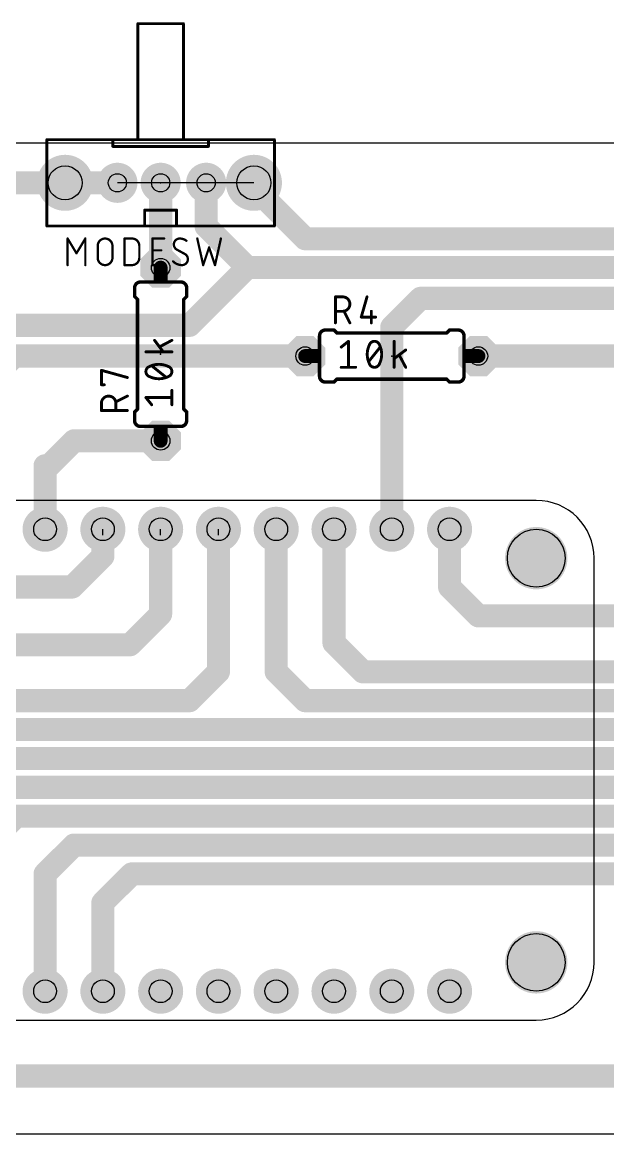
# Model space of a CAD drawing. Extents: x -78 to 183, y -66 to 113.
# Drawn here: x 25.67 to 51.4, y -1.27 to 47.62 of the extents above; entities that cross this region are included whole.
import ezdxf

# ---------------------------------------------------------------- set-up
doc = ezdxf.new("R2010")
doc.units = 0
doc.header["$MEASUREMENT"] = 0
doc.layers.get('0').update_dxf_attribs({"linetype": 'CONTINUOUS'})
for name, color, linetype in [('16', 175, 'CONTINUOUS'), ('17', 82, 'CONTINUOUS'), ('19', 53, 'CONTINUOUS'), ('20', 30, 'CONTINUOUS'), ('21', 253, 'CONTINUOUS'), ('23', 7, 'CONTINUOUS'), ('25', 253, 'CONTINUOUS'), ('27', 253, 'CONTINUOUS'), ('29', 253, 'CONTINUOUS'), ('30', 253, 'CONTINUOUS'), ('44', 253, 'CONTINUOUS'), ('51', 253, 'CONTINUOUS')]:
    doc.layers.add(name, color=color, linetype=linetype)

# ---------------------------------------------------------------- blocks, each defined once
blk = doc.blocks.new('ROUNDP')
at = {"const_width": 0.5}
blk.add_lwpolyline([(0, -0.25, 1), (0, 0.25, 1), (0, -0.25)], format="xyb", dxfattribs=at)
blk = doc.blocks.new('RECT')
blk.add_solid([(-0.5, -0.5), (0.5, -0.5), (-0.5, 0.5), (0.5, 0.5)])
blk = doc.blocks.new('OCTAGONP')
at = {"const_width": 0.5}
blk.add_lwpolyline([(-0.25, -0.1036), (-0.25, 0.1036), (-0.1036, 0.25), (0.1036, 0.25), (0.25, 0.1036), (0.25, -0.1036), (0.1036, -0.25), (-0.1036, -0.25), (-0.25, -0.1036), (-0.25, 0.1036)], dxfattribs=at)

msp = doc.modelspace()

# ---------------------------------------------------------------- linework, layer by layer
at = {"layer": '16', "const_width": 1.016}
for points in [[(23.15, 40.56), (27.55, 40.56)], [(29.85, 40.56), (27.55, 40.56)], [(31.75, 36.83), (31.75, 40.56)], [(33.75, 38.64), (33.75, 40.56)], [(35.85, 40.35), (35.85, 40.56)], [(38.1, 38.1), (35.85, 40.35)], [(35.56, 36.83), (33.75, 38.64)], [(71.12, 38.1), (38.1, 38.1)], [(35.56, 36.83), (33.02, 34.29)], [(69.85, 36.83), (35.56, 36.83)], [(43.18, 35.48), (41.91, 34.21)], [(60.96, 35.48), (43.18, 35.48)], [(30.47, 34.29), (21.59, 34.29)], [(30.48, 34.3), (30.47, 34.29)], [(30.48, 34.29), (30.48, 34.3)], [(33.02, 34.29), (30.48, 34.29)], [(41.91, 34.21), (41.91, 25.32)], [(25.32, 32.94), (24.13, 31.75)], [(38.1, 32.94), (25.32, 32.94)], [(45.72, 32.94), (58.42, 32.94)], [(27.94, 29.21), (26.844, 28.114)], [(31.75, 29.21), (27.94, 29.21)], [(26.844, 28.114), (26.67, 28.114)], [(26.67, 28.114), (26.67, 25.32)], [(29.21, 24.13), (29.21, 25.066)], [(31.75, 21.59), (31.75, 25.066)], [(34.29, 25.066), (34.29, 24.13)], [(36.83, 25.32), (36.83, 19.05)], [(39.37, 25.32), (39.37, 20.32)], [(44.45, 25.32), (44.45, 22.78)], [(27.86, 22.78), (29.21, 24.13)], [(34.29, 19.05), (34.29, 24.13)], [(15.24, 22.78), (27.86, 22.78)], [(45.72, 21.51), (44.45, 22.78)], [(30.4, 20.24), (31.75, 21.59)], [(63.5, 21.51), (45.72, 21.51)], [(15.24, 20.24), (30.4, 20.24)], [(39.37, 20.32), (40.64, 19.05)], [(33.02, 17.78), (34.29, 19.05)], [(36.83, 19.05), (38.1, 17.78)], [(40.64, 19.05), (82.55, 19.05)], [(15.32, 17.78), (33.02, 17.78)], [(38.1, 17.78), (83.82, 17.78)], [(17.78, 16.51), (86.36, 16.51)], [(20.32, 15.24), (83.82, 15.24)], [(22.86, 13.97), (82.55, 13.97)], [(24.13, 11.43), (25.4, 12.7)], [(25.4, 12.7), (81.28, 12.7)], [(26.67, 10.16), (27.94, 11.43)], [(27.94, 11.43), (80.01, 11.43)], [(26.67, 5), (26.67, 10.16)], [(29.21, 8.89), (30.48, 10.16)], [(30.48, 10.16), (78.74, 10.16)], [(29.21, 5), (29.21, 8.89)], [(15.24, 1.27), (87.63, 1.27)]]:
    msp.add_lwpolyline(points, dxfattribs=at)
at = {"layer": '16', "const_width": 0.508}
for points in [[(27.55, 40.814, 1), (27.55, 40.306)], [(27.55, 40.306, 1), (27.55, 40.814)], [(29.85, 40.306, 1), (29.85, 40.814)], [(32.004, 40.56, 1), (31.496, 40.56)], [(34.004, 40.56, 1), (33.496, 40.56)], [(36.104, 40.56, 1), (35.596, 40.56)], [(36.0296, 40.5296, 1), (35.6704, 40.1704)], [(35.596, 40.35, 1), (36.104, 40.35)], [(33.9296, 38.8196, 1), (33.5704, 38.4604)], [(33.496, 38.64, 1), (34.004, 38.64)], [(38.1, 38.354, 1), (38.1, 37.846)], [(37.9204, 37.9204, 1), (38.2796, 38.2796)], [(35.56, 37.084, 1), (35.56, 36.576)], [(35.7396, 36.6504, 1), (35.3804, 37.0096)], [(35.3804, 36.6504, 1), (35.7396, 37.0096)], [(31.496, 36.83, 1), (32.004, 36.83)], [(43.18, 35.734, 1), (43.18, 35.226)], [(43.3596, 35.3004, 1), (43.0004, 35.6596)], [(30.2904, 34.4696, 1), (30.6496, 34.1104)], [(30.734, 34.3, 1), (30.226, 34.3)], [(30.48, 34.544, 1), (30.48, 34.036)], [(30.6596, 34.1204, 1), (30.3004, 34.4796)], [(30.47, 34.036, 1), (30.47, 34.544)], [(32.8404, 34.4696, 1), (33.1996, 34.1104)], [(33.02, 34.036, 1), (33.02, 34.544)], [(42.164, 34.21, 1), (41.656, 34.21)], [(30.226, 34.29, 1), (30.734, 34.29)], [(41.7304, 34.3896, 1), (42.0896, 34.0304)], [(25.4996, 32.7604, 1), (25.1404, 33.1196)], [(38.1, 32.686, 1), (38.1, 33.194)], [(45.72, 33.194, 1), (45.72, 32.686)], [(27.94, 29.464, 1), (27.94, 28.956)], [(28.1196, 29.0304, 1), (27.7604, 29.3896)], [(31.75, 28.956, 1), (31.75, 29.464)], [(26.67, 28.368, 1), (26.67, 27.86)], [(26.924, 28.114, 1), (26.416, 28.114)], [(26.6644, 28.2936, 1), (27.0236, 27.9344)], [(26.844, 27.86, 1), (26.844, 28.368)], [(26.416, 25.32, 1), (26.924, 25.32)], [(29.464, 25.066, 1), (28.956, 25.066)], [(32.004, 25.066, 1), (31.496, 25.066)], [(34.544, 25.066, 1), (34.036, 25.066)], [(37.084, 25.32, 1), (36.576, 25.32)], [(39.624, 25.32, 1), (39.116, 25.32)], [(41.656, 25.32, 1), (42.164, 25.32)], [(44.704, 25.32, 1), (44.196, 25.32)], [(29.3896, 23.9504, 1), (29.0304, 24.3096)], [(34.544, 24.13, 1), (34.036, 24.13)], [(28.956, 24.13, 1), (29.464, 24.13)], [(34.036, 24.13, 1), (34.544, 24.13)], [(27.6804, 22.9596, 1), (28.0396, 22.6004)], [(27.86, 22.526, 1), (27.86, 23.034)], [(44.6296, 22.9596, 1), (44.2704, 22.6004)], [(44.196, 22.78, 1), (44.704, 22.78)], [(31.9296, 21.4104, 1), (31.5704, 21.7696)], [(45.72, 21.764, 1), (45.72, 21.256)], [(31.496, 21.59, 1), (32.004, 21.59)], [(45.5404, 21.3304, 1), (45.8996, 21.6896)], [(30.2204, 20.4196, 1), (30.5796, 20.0604)], [(30.4, 19.986, 1), (30.4, 20.494)], [(39.5496, 20.4996, 1), (39.1904, 20.1404)], [(39.116, 20.32, 1), (39.624, 20.32)], [(34.4696, 18.8704, 1), (34.1104, 19.2296)], [(37.0096, 19.2296, 1), (36.6504, 18.8704)], [(40.64, 19.304, 1), (40.64, 18.796)], [(34.036, 19.05, 1), (34.544, 19.05)], [(36.576, 19.05, 1), (37.084, 19.05)], [(40.4604, 18.8704, 1), (40.8196, 19.2296)], [(32.8404, 17.9596, 1), (33.1996, 17.6004)], [(33.02, 17.526, 1), (33.02, 18.034)], [(38.1, 18.034, 1), (38.1, 17.526)], [(37.9204, 17.6004, 1), (38.2796, 17.9596)], [(25.5796, 12.5204, 1), (25.2204, 12.8796)], [(27.94, 11.684, 1), (27.94, 11.176)], [(28.1196, 11.2504, 1), (27.7604, 11.6096)], [(26.924, 10.16, 1), (26.416, 10.16)], [(26.4904, 10.3396, 1), (26.8496, 9.9804)], [(30.48, 10.414, 1), (30.48, 9.906)], [(30.6596, 9.9804, 1), (30.3004, 10.3396)], [(29.464, 8.89, 1), (28.956, 8.89)], [(29.0304, 9.0696, 1), (29.3896, 8.7104)], [(26.416, 5, 1), (26.924, 5)], [(28.956, 5, 1), (29.464, 5)]]:
    msp.add_lwpolyline(points, format="xyb", dxfattribs=at)
at = {"layer": '19'}
for p, q in [((35.85, 40.56), (29.85, 40.56)), ((29.21, 25.066), (29.21, 25.32)), ((31.75, 25.066), (31.75, 25.32)), ((34.29, 25.066), (34.29, 25.32))]:
    msp.add_line(p, q, dxfattribs=at)
at = {"layer": '20'}
for p, q in [((91.43, 42.3), (0, 42.3)), ((48.26, 26.59), (2.54, 26.59)), ((50.8, 6.27), (50.8, 24.05)), ((2.54, 3.73), (48.26, 3.73)), ((0, -1.27), (91.43, -1.27))]:
    msp.add_line(p, q, dxfattribs=at)
for centre in [(48.26, 24.05), (48.26, 6.27)]:
    msp.add_circle(centre, 1.27, dxfattribs=at)
for centre, start, end in [((48.26, 24.05), 0, 90), ((48.26, 6.27), 270, 0)]:
    msp.add_arc(centre, 2.54, start, end, dxfattribs=at)
at = {"layer": '21'}
for points, const_width in [([(30.75, 47.5918, 1), (30.75, 47.5282)], 0.0635), ([(30.7817, 47.56, 1), (30.7183, 47.56)], 0.0635), ([(32.7818, 47.56, 1), (32.7182, 47.56)], 0.0635), ([(32.75, 47.5282, 1), (32.75, 47.5918)], 0.0635), ([(26.75, 42.4918, 1), (26.75, 42.4282)], 0.0635), ([(26.7817, 42.46, 1), (26.7183, 42.46)], 0.0635), ([(29.65, 42.4918, 1), (29.65, 42.4282)], 0.0635), ([(29.65, 42.1918, 1), (29.65, 42.1283)], 0.0635), ([(29.6818, 42.46, 1), (29.6183, 42.46)], 0.0635), ([(29.6183, 42.16, 1), (29.6818, 42.16)], 0.0635), ([(29.65, 42.4282, 1), (29.65, 42.4918)], 0.0635), ([(30.75, 42.4918, 1), (30.75, 42.4282)], 0.0635), ([(30.7183, 42.46, 1), (30.7817, 42.46)], 0.0635), ([(30.75, 42.4282, 1), (30.75, 42.4918)], 0.0635), ([(32.75, 42.4918, 1), (32.75, 42.4282)], 0.0635), ([(32.7182, 42.46, 1), (32.7818, 42.46)], 0.0635), ([(32.75, 42.4282, 1), (32.75, 42.4918)], 0.0635), ([(33.85, 42.4918, 1), (33.85, 42.4282)], 0.0635), ([(33.8818, 42.46, 1), (33.8182, 42.46)], 0.0635), ([(33.8182, 42.16, 1), (33.8818, 42.16)], 0.0635), ([(33.85, 42.4282, 1), (33.85, 42.4918)], 0.0635), ([(33.85, 42.1283, 1), (33.85, 42.1918)], 0.0635), ([(36.7818, 42.46, 1), (36.7182, 42.46)], 0.0635), ([(36.75, 42.4282, 1), (36.75, 42.4918)], 0.0635), ([(31.05, 39.3918, 1), (31.05, 39.3282)], 0.0635), ([(31.0817, 39.36, 1), (31.0183, 39.36)], 0.0635), ([(32.4818, 39.36, 1), (32.4183, 39.36)], 0.0635), ([(32.45, 39.3282, 1), (32.45, 39.3918)], 0.0635), ([(26.75, 38.6918, 1), (26.75, 38.6283)], 0.0635), ([(26.7183, 38.66, 1), (26.7817, 38.66)], 0.0635), ([(31.05, 38.6918, 1), (31.05, 38.6283)], 0.0635), ([(31.0183, 38.66, 1), (31.0817, 38.66)], 0.0635), ([(31.05, 38.6283, 1), (31.05, 38.6918)], 0.0635), ([(32.45, 38.6918, 1), (32.45, 38.6283)], 0.0635), ([(32.4183, 38.66, 1), (32.4818, 38.66)], 0.0635), ([(32.45, 38.6283, 1), (32.45, 38.6918)], 0.0635), ([(36.7182, 38.66, 1), (36.7818, 38.66)], 0.0635), ([(36.75, 38.6283, 1), (36.75, 38.6918)], 0.0635), ([(30.861, 36.195, 0.4142), (30.607, 35.941)], 0.1524), ([(30.861, 36.1569, 1), (30.861, 36.2331)], 0.0762), ([(32.893, 35.941, 0.4142), (32.639, 36.195)], 0.1524), ([(32.639, 36.2331, 1), (32.639, 36.1569)], 0.0762), ([(30.6451, 35.941, 1), (30.5689, 35.941)], 0.0762), ([(30.5689, 35.941, 1), (30.6451, 35.941)], 0.0762), ([(32.9311, 35.941, 1), (32.8549, 35.941)], 0.0762), ([(32.8549, 35.941, 1), (32.9311, 35.941)], 0.0762), ([(30.5689, 35.56, 1), (30.6451, 35.56)], 0.0762), ([(30.6339, 35.5869, 1), (30.5801, 35.5331)], 0.0762), ([(30.7721, 35.433, 1), (30.6959, 35.433)], 0.0762), ([(30.7071, 35.4061, 1), (30.7609, 35.4599)], 0.0762), ([(32.8041, 35.433, 1), (32.7279, 35.433)], 0.0762), ([(32.7391, 35.4599, 1), (32.7929, 35.4061)], 0.0762), ([(32.8549, 35.56, 1), (32.9311, 35.56)], 0.0762), ([(32.9199, 35.5331, 1), (32.8661, 35.5869)], 0.0762), ([(38.989, 34.083, 0.4142), (38.735, 33.829)], 0.1524), ([(38.6969, 33.829, 1), (38.7731, 33.829)], 0.0762), ([(38.989, 34.1211, 1), (38.989, 34.0449)], 0.0762), ([(38.989, 34.0449, 1), (38.989, 34.1211)], 0.0762), ([(39.3969, 34.1099, 1), (39.3431, 34.0561)], 0.0762), ([(39.37, 34.0449, 1), (39.37, 34.1211)], 0.0762), ([(39.497, 33.9941, 1), (39.497, 33.9179)], 0.0762), ([(39.4701, 33.9291, 1), (39.5239, 33.9829)], 0.0762), ([(44.2961, 33.9829, 1), (44.3499, 33.9291)], 0.0762), ([(44.323, 33.9179, 1), (44.323, 33.9941)], 0.0762), ([(44.45, 34.1211, 1), (44.45, 34.0449)], 0.0762), ([(44.4769, 34.0561, 1), (44.4231, 34.1099)], 0.0762), ([(45.085, 33.829, 0.4142), (44.831, 34.083)], 0.1524), ([(44.831, 34.1211, 1), (44.831, 34.0449)], 0.0762), ([(44.831, 34.0449, 1), (44.831, 34.1211)], 0.0762), ([(45.0469, 33.829, 1), (45.1231, 33.829)], 0.0762), ([(38.735, 32.051, 0.4142), (38.989, 31.797)], 0.1524), ([(38.7731, 32.051, 1), (38.6969, 32.051)], 0.0762), ([(38.989, 31.8351, 1), (38.989, 31.7589)], 0.0762), ([(38.989, 31.7589, 1), (38.989, 31.8351)], 0.0762), ([(39.3431, 31.8239, 1), (39.3969, 31.7701)], 0.0762), ([(39.37, 31.7589, 1), (39.37, 31.8351)], 0.0762), ([(39.497, 31.9621, 1), (39.497, 31.8859)], 0.0762), ([(39.5239, 31.8971, 1), (39.4701, 31.9509)], 0.0762), ([(44.3499, 31.9509, 1), (44.2961, 31.8971)], 0.0762), ([(44.323, 31.8859, 1), (44.323, 31.9621)], 0.0762), ([(44.45, 31.8351, 1), (44.45, 31.7589)], 0.0762), ([(44.4231, 31.7701, 1), (44.4769, 31.8239)], 0.0762), ([(44.831, 31.797, 0.4142), (45.085, 32.051)], 0.1524), ([(44.831, 31.8351, 1), (44.831, 31.7589)], 0.0762), ([(44.831, 31.7589, 1), (44.831, 31.8351)], 0.0762), ([(45.1231, 32.051, 1), (45.0469, 32.051)], 0.0762), ([(30.6451, 30.48, 1), (30.5689, 30.48)], 0.0762), ([(30.5801, 30.5069, 1), (30.6339, 30.4531)], 0.0762), ([(30.6959, 30.607, 1), (30.7721, 30.607)], 0.0762), ([(30.7609, 30.5801, 1), (30.7071, 30.6339)], 0.0762), ([(32.7279, 30.607, 1), (32.8041, 30.607)], 0.0762), ([(32.7929, 30.6339, 1), (32.7391, 30.5801)], 0.0762), ([(32.9311, 30.48, 1), (32.8549, 30.48)], 0.0762), ([(32.8661, 30.4531, 1), (32.9199, 30.5069)], 0.0762), ([(30.607, 30.099, 0.4142), (30.861, 29.845)], 0.1524), ([(30.6451, 30.099, 1), (30.5689, 30.099)], 0.0762), ([(30.5689, 30.099, 1), (30.6451, 30.099)], 0.0762), ([(30.861, 29.8069, 1), (30.861, 29.8831)], 0.0762), ([(32.639, 29.845, 0.4142), (32.893, 30.099)], 0.1524), ([(32.639, 29.8831, 1), (32.639, 29.8069)], 0.0762), ([(32.9311, 30.099, 1), (32.8549, 30.099)], 0.0762), ([(32.8549, 30.099, 1), (32.9311, 30.099)], 0.0762)]:
    msp.add_lwpolyline(points, format="xyb", dxfattribs=dict(at, const_width=const_width))
for points, const_width in [([(32.75, 47.56), (30.75, 47.56)], 0.127), ([(30.75, 47.56), (30.75, 42.46)], 0.127), ([(32.75, 42.46), (32.75, 47.56)], 0.127), ([(26.75, 38.66), (26.75, 42.46)], 0.127), ([(26.75, 42.46), (29.65, 42.46)], 0.127), ([(29.65, 42.46), (30.75, 42.46)], 0.127), ([(29.65, 42.16), (29.65, 42.46)], 0.127), ([(33.85, 42.16), (29.65, 42.16)], 0.127), ([(30.75, 42.46), (32.75, 42.46)], 0.127), ([(32.75, 42.46), (33.85, 42.46)], 0.127), ([(33.85, 42.46), (36.75, 42.46)], 0.127), ([(33.85, 42.46), (33.85, 42.16)], 0.127), ([(36.75, 42.46), (36.75, 38.66)], 0.127), ([(32.45, 39.36), (31.05, 39.36)], 0.127), ([(31.05, 39.36), (31.05, 38.66)], 0.127), ([(32.45, 38.66), (32.45, 39.36)], 0.127), ([(31.05, 38.66), (26.75, 38.66)], 0.127), ([(32.45, 38.66), (31.05, 38.66)], 0.127), ([(36.75, 38.66), (32.45, 38.66)], 0.127), ([(30.607, 35.941), (30.607, 35.56)], 0.1524), ([(32.893, 35.941), (32.893, 35.56)], 0.1524), ([(30.734, 35.433), (30.607, 35.56)], 0.1524), ([(30.734, 35.433), (30.734, 30.607)], 0.1524), ([(32.766, 35.433), (32.893, 35.56)], 0.1524), ([(32.766, 35.433), (32.766, 30.607)], 0.1524), ([(38.989, 34.083), (39.37, 34.083)], 0.1524), ([(39.497, 33.956), (39.37, 34.083)], 0.1524), ([(44.323, 33.956), (39.497, 33.956)], 0.1524), ([(44.323, 33.956), (44.45, 34.083)], 0.1524), ([(44.831, 34.083), (44.45, 34.083)], 0.1524), ([(38.989, 31.797), (39.37, 31.797)], 0.1524), ([(39.497, 31.924), (39.37, 31.797)], 0.1524), ([(44.323, 31.924), (39.497, 31.924)], 0.1524), ([(44.323, 31.924), (44.45, 31.797)], 0.1524), ([(44.831, 31.797), (44.45, 31.797)], 0.1524), ([(30.734, 30.607), (30.607, 30.48)], 0.1524), ([(30.607, 30.099), (30.607, 30.48)], 0.1524), ([(32.766, 30.607), (32.893, 30.48)], 0.1524), ([(32.893, 30.099), (32.893, 30.48)], 0.1524)]:
    msp.add_lwpolyline(points, dxfattribs=dict(at, const_width=const_width))
at = {"layer": '23'}
for p in [(31.75, 40.56), (31.75, 33.02), (41.91, 32.94)]:
    msp.add_point(p, dxfattribs=at)
at = {"layer": '25'}
for points, const_width in [([(27.6612, 36.9408), (27.6612, 38.1092)], 0.1016), ([(27.6612, 38.1092), (28.0506, 37.4601)], 0.1016), ([(28.0506, 37.4601), (28.4401, 38.1092)], 0.1016), ([(28.4401, 38.1092), (28.4401, 36.9408)], 0.1016), ([(30.1645, 36.9408), (30.1645, 38.1092)], 0.1016), ([(30.1645, 38.1092), (30.489, 38.1092)], 0.1016), ([(31.3859, 36.9408), (31.3859, 38.1092)], 0.1016), ([(31.3859, 38.1092), (31.9052, 38.1092)], 0.1016), ([(33.3606, 38.1092), (33.6203, 36.9408)], 0.1016), ([(34.1396, 36.9408), (34.3992, 38.1092)], 0.1016), ([(28.9834, 37.2654), (28.9834, 37.7846)], 0.1016), ([(29.6325, 37.7846), (29.6325, 37.2654)], 0.1016), ([(30.8136, 37.7846), (30.8136, 37.2654)], 0.1016), ([(32.8173, 37.4276), (32.4603, 37.6224)], 0.1016), ([(33.6203, 36.9408), (33.8799, 37.7197)], 0.1016), ([(33.8799, 37.7197), (34.1396, 36.9408)], 0.1016), ([(31.3859, 37.5899), (31.7754, 37.5899)], 0.1016), ([(30.489, 36.9408), (30.1645, 36.9408)], 0.1016), ([(31.9052, 36.9408), (31.3859, 36.9408)], 0.1016), ([(39.4335, 34.4005), (39.4335, 35.5435)], 0.127), ([(39.4335, 35.5435), (39.751, 35.5435)], 0.127), ([(40.8222, 35.5435), (40.5682, 34.6545)], 0.127), ([(39.751, 34.9085), (39.4335, 34.9085)], 0.127), ([(40.0685, 34.4005), (39.8145, 34.9085)], 0.127), ([(40.5682, 34.6545), (41.2032, 34.6545)], 0.127), ([(41.0127, 34.9085), (41.0127, 34.4005)], 0.127), ([(29.1465, 31.6782), (29.1465, 32.3132)], 0.127), ([(29.1465, 32.3132), (30.2895, 31.9957)], 0.127), ([(29.2735, 31.6782), (29.1465, 31.6782)], 0.127), ([(29.1465, 30.5435), (29.1465, 30.861)], 0.127), ([(30.2895, 31.1785), (29.7815, 30.9245)], 0.127), ([(29.7815, 30.861), (29.7815, 30.5435)], 0.127), ([(30.2895, 30.5435), (29.1465, 30.5435)], 0.127)]:
    msp.add_lwpolyline(points, dxfattribs=dict(at, const_width=const_width))
for points, const_width in [([(27.6866, 38.1092, 1), (27.6358, 38.1092)], 0.0508), ([(27.6829, 38.1223, 1), (27.6394, 38.0961)], 0.0508), ([(28.4655, 38.1092, 1), (28.4147, 38.1092)], 0.0508), ([(28.4619, 38.0961, 1), (28.4183, 38.1223)], 0.0508), ([(29.6325, 37.7846, 1), (28.9834, 37.7846)], 0.1016), ([(30.1899, 38.1092, 1), (30.1391, 38.1092)], 0.0508), ([(30.1645, 38.1346, 1), (30.1645, 38.0838)], 0.0508), ([(30.8136, 37.7846, 0.4142), (30.489, 38.1092)], 0.1016), ([(30.489, 38.1346, 1), (30.489, 38.0838)], 0.0508), ([(30.489, 38.0838, 1), (30.489, 38.1346)], 0.0508), ([(31.4113, 38.1092, 1), (31.3605, 38.1092)], 0.0508), ([(31.3859, 38.1346, 1), (31.3859, 38.0838)], 0.0508), ([(31.9052, 38.0838, 1), (31.9052, 38.1346)], 0.0508), ([(32.5902, 38.1092, 0.4142), (32.3305, 37.8496)], 0.1016), ([(32.8823, 38.0118, 0.1623), (32.5902, 38.1092)], 0.1016), ([(32.5902, 38.1346, 1), (32.5902, 38.0838)], 0.0508), ([(32.5902, 38.0838, 1), (32.5902, 38.1346)], 0.0508), ([(33.3854, 38.1147, 1), (33.3358, 38.1037)], 0.0508), ([(34.424, 38.1037, 1), (34.3744, 38.1147)], 0.0508), ([(29.0088, 37.7846, 1), (28.958, 37.7846)], 0.0508), ([(28.958, 37.7846, 1), (29.0088, 37.7846)], 0.0508), ([(29.6579, 37.7846, 1), (29.6071, 37.7846)], 0.0508), ([(29.6071, 37.7846, 1), (29.6579, 37.7846)], 0.0508), ([(30.839, 37.7846, 1), (30.7882, 37.7846)], 0.0508), ([(30.7882, 37.7846, 1), (30.839, 37.7846)], 0.0508), ([(32.3305, 37.8496, 0.2656), (32.4603, 37.6224)], 0.1016), ([(32.3559, 37.8496, 1), (32.3051, 37.8496)], 0.0508), ([(32.3051, 37.8496, 1), (32.3559, 37.8496)], 0.0508), ([(32.4725, 37.6447, 1), (32.4482, 37.6001)], 0.0508), ([(32.4474, 37.6005, 1), (32.4732, 37.6442)], 0.0508), ([(32.867, 37.9915, 1), (32.8975, 38.0322)], 0.0508), ([(33.904, 37.7278, 1), (33.8558, 37.7117)], 0.0508), ([(33.904, 37.7117, 1), (33.8558, 37.7278)], 0.0508), ([(28.0288, 37.4732, 1), (28.0724, 37.447)], 0.0508), ([(28.0288, 37.447, 1), (28.0724, 37.4732)], 0.0508), ([(28.9834, 37.2654, 1), (29.6325, 37.2654)], 0.1016), ([(29.0088, 37.2654, 1), (28.958, 37.2654)], 0.0508), ([(28.958, 37.2654, 1), (29.0088, 37.2654)], 0.0508), ([(29.6579, 37.2654, 1), (29.6071, 37.2654)], 0.0508), ([(29.6071, 37.2654, 1), (29.6579, 37.2654)], 0.0508), ([(30.489, 36.9408, 0.4142), (30.8136, 37.2654)], 0.1016), ([(30.839, 37.2654, 1), (30.7882, 37.2654)], 0.0508), ([(30.7882, 37.2654, 1), (30.839, 37.2654)], 0.0508), ([(31.3859, 37.6153, 1), (31.3859, 37.5645)], 0.0508), ([(31.7754, 37.5645, 1), (31.7754, 37.6153)], 0.0508), ([(32.6875, 36.9408, 0.4142), (32.9472, 37.2004)], 0.1016), ([(32.9472, 37.2004, 0.2656), (32.8173, 37.4276)], 0.1016), ([(32.8302, 37.4495, 1), (32.8045, 37.4057)], 0.0508), ([(32.8052, 37.4053, 1), (32.8295, 37.4499)], 0.0508), ([(32.9726, 37.2004, 1), (32.9218, 37.2004)], 0.0508), ([(32.9218, 37.2004, 1), (32.9726, 37.2004)], 0.0508), ([(27.6358, 36.9408, 1), (27.6866, 36.9408)], 0.0508), ([(28.4147, 36.9408, 1), (28.4655, 36.9408)], 0.0508), ([(30.1645, 36.9662, 1), (30.1645, 36.9154)], 0.0508), ([(30.1391, 36.9408, 1), (30.1899, 36.9408)], 0.0508), ([(30.489, 36.9662, 1), (30.489, 36.9154)], 0.0508), ([(30.489, 36.9154, 1), (30.489, 36.9662)], 0.0508), ([(31.3859, 36.9662, 1), (31.3859, 36.9154)], 0.0508), ([(31.3605, 36.9408, 1), (31.4113, 36.9408)], 0.0508), ([(31.9052, 36.9154, 1), (31.9052, 36.9662)], 0.0508), ([(32.3161, 37.121, 1), (32.28, 37.0852)], 0.0508), ([(32.2981, 37.1031, 0.2), (32.6875, 36.9408)], 0.1016), ([(32.6875, 36.9662, 1), (32.6875, 36.9154)], 0.0508), ([(32.6875, 36.9154, 1), (32.6875, 36.9662)], 0.0508), ([(33.5962, 36.9488, 1), (33.6444, 36.9328)], 0.0508), ([(33.5955, 36.9353, 1), (33.6451, 36.9463)], 0.0508), ([(34.1148, 36.9463, 1), (34.1644, 36.9353)], 0.0508), ([(34.1155, 36.9328, 1), (34.1637, 36.9488)], 0.0508), ([(39.4653, 35.5435, 1), (39.4017, 35.5435)], 0.0635), ([(39.4335, 35.5753, 1), (39.4335, 35.5117)], 0.0635), ([(39.751, 35.5753, 1), (39.751, 35.5117)], 0.0635), ([(39.751, 34.9085, 1), (39.751, 35.5435)], 0.127), ([(39.751, 35.5117, 1), (39.751, 35.5753)], 0.0635), ([(40.8527, 35.5348, 1), (40.7917, 35.5522)], 0.0635), ([(39.4335, 34.9403, 1), (39.4335, 34.8768)], 0.0635), ([(39.751, 34.9403, 1), (39.751, 34.8768)], 0.0635), ([(39.751, 34.8768, 1), (39.751, 34.9403)], 0.0635), ([(39.8429, 34.9227, 1), (39.7861, 34.8943)], 0.0635), ([(40.5682, 34.6863, 1), (40.5682, 34.6227)], 0.0635), ([(41.0445, 34.9085, 1), (40.981, 34.9085)], 0.0635), ([(41.2032, 34.6227, 1), (41.2032, 34.6863)], 0.0635), ([(39.4017, 34.4005, 1), (39.4653, 34.4005)], 0.0635), ([(40.0401, 34.3863, 1), (40.0969, 34.4147)], 0.0635), ([(40.5377, 34.6632, 1), (40.5987, 34.6458)], 0.0635), ([(40.981, 34.4005, 1), (41.0445, 34.4005)], 0.0635), ([(29.1782, 32.3132, 1), (29.1148, 32.3132)], 0.0635), ([(29.155, 32.3438, 1), (29.138, 32.2826)], 0.0635), ([(30.281, 31.9651, 1), (30.298, 32.0263)], 0.0635), ([(29.1465, 31.71, 1), (29.1465, 31.6465)], 0.0635), ([(29.1148, 31.6782, 1), (29.1782, 31.6782)], 0.0635), ([(29.2735, 31.6465, 1), (29.2735, 31.71)], 0.0635), ([(29.7815, 30.861, 1), (29.1465, 30.861)], 0.127), ([(29.1782, 30.861, 1), (29.1148, 30.861)], 0.0635), ([(29.1148, 30.861, 1), (29.1782, 30.861)], 0.0635), ([(29.7673, 30.9529, 1), (29.7957, 30.8961)], 0.0635), ([(29.8133, 30.861, 1), (29.7498, 30.861)], 0.0635), ([(29.7498, 30.861, 1), (29.8133, 30.861)], 0.0635), ([(30.3037, 31.1501, 1), (30.2753, 31.2069)], 0.0635), ([(29.1465, 30.5753, 1), (29.1465, 30.5118)], 0.0635), ([(29.1148, 30.5435, 1), (29.1782, 30.5435)], 0.0635), ([(29.7498, 30.5435, 1), (29.8133, 30.5435)], 0.0635), ([(30.2895, 30.5118, 1), (30.2895, 30.5753)], 0.0635)]:
    msp.add_lwpolyline(points, format="xyb", dxfattribs=dict(at, const_width=const_width))
at = {"layer": '27'}
for points, const_width in [([(31.5087, 33.6512, 1), (31.4579, 33.6131)], 0.0635), ([(31.6907, 33.3744, 1), (31.7204, 33.3183)], 0.0635), ([(32.2602, 33.6041, 1), (32.2304, 33.6602)], 0.0635), ([(39.6677, 33.3585, 1), (39.7073, 33.3089)], 0.0635), ([(40.0368, 33.5877, 1), (39.9733, 33.5877)], 0.0635), ([(40.0248, 33.5629, 1), (39.9852, 33.6125)], 0.0635), ([(40.9258, 33.429, 0.1139), (40.8305, 33.0162)], 0.127), ([(40.8957, 33.4392, 1), (40.9558, 33.4187)], 0.0635), ([(41.148, 33.5877, 0.3205), (40.9258, 33.429)], 0.127), ([(40.9543, 33.415, 1), (40.8972, 33.4429)], 0.0635), ([(41.148, 33.6195, 1), (41.148, 33.5559)], 0.0635), ([(41.3702, 33.429, 0.3205), (41.148, 33.5877)], 0.127), ([(41.148, 33.5559, 1), (41.148, 33.6195)], 0.0635), ([(41.4655, 33.0162, 0.1139), (41.3702, 33.429)], 0.127), ([(41.3988, 33.4429, 1), (41.3417, 33.415)], 0.0635), ([(41.3402, 33.4187, 1), (41.4003, 33.4392)], 0.0635), ([(41.4268, 33.3139, 1), (41.3772, 33.3535)], 0.0635), ([(42.0459, 33.5877, 1), (41.9824, 33.5877)], 0.0635), ([(42.5412, 33.1813, 1), (42.5031, 33.2321)], 0.0635), ([(31.1023, 33.1559, 1), (31.1023, 33.0924)], 0.0635), ([(31.8389, 33.1051, 1), (31.8897, 33.1432)], 0.0635), ([(32.2453, 33.0924, 1), (32.2453, 33.1559)], 0.0635), ([(40.8623, 33.0162, 1), (40.7987, 33.0162)], 0.0635), ([(40.7987, 33.0162, 1), (40.8623, 33.0162)], 0.0635), ([(40.8305, 33.0162, 0.1139), (40.9258, 32.6035)], 0.127), ([(41.3702, 32.6035, 0.1139), (41.4655, 33.0162)], 0.127), ([(41.4973, 33.0162, 1), (41.4337, 33.0162)], 0.0635), ([(41.4337, 33.0162, 1), (41.4973, 33.0162)], 0.0635), ([(41.9951, 32.8511, 1), (42.0332, 32.8003)], 0.0635), ([(42.2644, 32.9993, 1), (42.2083, 32.9696)], 0.0635), ([(31.2611, 32.4802, 0.3205), (31.1023, 32.258)], 0.127), ([(31.1023, 32.258, 0.3205), (31.2611, 32.0358)], 0.127), ([(31.1341, 32.258, 1), (31.0706, 32.258)], 0.0635), ([(31.0706, 32.258, 1), (31.1341, 32.258)], 0.0635), ([(31.2471, 32.5088, 1), (31.275, 32.4517)], 0.0635), ([(31.6738, 32.5755, 0.1139), (31.2611, 32.4802)], 0.127), ([(31.2713, 32.4502, 1), (31.2508, 32.5103)], 0.0635), ([(31.3761, 32.5368, 1), (31.3365, 32.4872)], 0.0635), ([(31.6738, 32.6073, 1), (31.6738, 32.5437)], 0.0635), ([(32.0866, 32.4802, 0.1139), (31.6738, 32.5755)], 0.127), ([(31.6738, 32.5437, 1), (31.6738, 32.6073)], 0.0635), ([(32.0968, 32.5103, 1), (32.0763, 32.4502)], 0.0635), ([(32.2453, 32.258, 0.3205), (32.0866, 32.4802)], 0.127), ([(32.0866, 32.0358, 0.3205), (32.2453, 32.258)], 0.127), ([(32.0726, 32.4517, 1), (32.1005, 32.5088)], 0.0635), ([(32.2771, 32.258, 1), (32.2135, 32.258)], 0.0635), ([(32.2135, 32.258, 1), (32.2771, 32.258)], 0.0635), ([(39.6875, 32.4765, 1), (39.6875, 32.413)], 0.0635), ([(39.9733, 32.4447, 1), (40.0368, 32.4447)], 0.0635), ([(40.3225, 32.413, 1), (40.3225, 32.4765)], 0.0635), ([(40.8692, 32.7185, 1), (40.9188, 32.6789)], 0.0635), ([(40.9558, 32.6137, 1), (40.8957, 32.5932)], 0.0635), ([(40.9258, 32.6035, 0.3205), (41.148, 32.4447)], 0.127), ([(40.8972, 32.5895, 1), (40.9543, 32.6174)], 0.0635), ([(41.148, 32.4447, 0.3205), (41.3702, 32.6035)], 0.127), ([(41.148, 32.4765, 1), (41.148, 32.413)], 0.0635), ([(41.148, 32.413, 1), (41.148, 32.4765)], 0.0635), ([(41.3417, 32.6174, 1), (41.3988, 32.5895)], 0.0635), ([(41.4003, 32.5932, 1), (41.3402, 32.6137)], 0.0635), ([(41.9824, 32.4447, 1), (42.0459, 32.4447)], 0.0635), ([(42.4941, 32.4298, 1), (42.5502, 32.4596)], 0.0635), ([(31.275, 32.0643, 1), (31.2471, 32.0072)], 0.0635), ([(31.2611, 32.0358, 0.1139), (31.6738, 31.9405)], 0.127), ([(31.2508, 32.0057, 1), (31.2713, 32.0658)], 0.0635), ([(31.6738, 31.9405, 0.1139), (32.0866, 32.0358)], 0.127), ([(31.6738, 31.9722, 1), (31.6738, 31.9088)], 0.0635), ([(31.6738, 31.9088, 1), (31.6738, 31.9722)], 0.0635), ([(31.9715, 31.9792, 1), (32.0111, 32.0288)], 0.0635), ([(32.0763, 32.0658, 1), (32.0968, 32.0057)], 0.0635), ([(32.1005, 32.0072, 1), (32.0726, 32.0643)], 0.0635), ([(32.2771, 31.4325, 1), (32.2135, 31.4325)], 0.0635), ([(31.1023, 31.1468, 1), (31.1023, 31.0833)], 0.0635), ([(31.1271, 31.1348, 1), (31.0775, 31.0952)], 0.0635), ([(31.3315, 30.7777, 1), (31.3811, 30.8173)], 0.0635), ([(32.2135, 30.7975, 1), (32.2771, 30.7975)], 0.0635), ([(32.2453, 31.0833, 1), (32.2453, 31.1468)], 0.0635)]:
    msp.add_lwpolyline(points, format="xyb", dxfattribs=dict(at, const_width=const_width))
at = {"layer": '27', "const_width": 0.127}
for points in [[(31.4833, 33.6321), (31.8643, 33.1241)], [(32.2453, 33.6321), (31.7056, 33.3464)], [(39.6875, 33.3337), (40.005, 33.5877)], [(40.005, 33.5877), (40.005, 32.4447)], [(40.894, 32.6987), (41.402, 33.3337)], [(42.0141, 32.4447), (42.0141, 33.5877)], [(42.5221, 33.2067), (42.0141, 32.8257)], [(32.2453, 33.1241), (31.1023, 33.1241)], [(42.5221, 32.4447), (42.2364, 32.9845)], [(31.9913, 32.004), (31.3563, 32.512)], [(39.6875, 32.4447), (40.3225, 32.4447)], [(32.2453, 30.7975), (32.2453, 31.4325)], [(31.3563, 30.7975), (31.1023, 31.115)], [(31.1023, 31.115), (32.2453, 31.115)]]:
    msp.add_lwpolyline(points, dxfattribs=at)
at = {"layer": '29', "const_width": 1.3716}
for points in [[(48.26, 23.3642, 1), (48.26, 24.7358, 1), (48.26, 23.3642)], [(48.26, 5.5842, 1), (48.26, 6.9558, 1), (48.26, 5.5842)]]:
    msp.add_lwpolyline(points, format="xyb", dxfattribs=at)
at = {"layer": '30', "const_width": 1.3716}
for points in [[(48.26, 23.3642, 1), (48.26, 24.7358, 1), (48.26, 23.3642)], [(48.26, 5.5842, 1), (48.26, 6.9558, 1), (48.26, 5.5842)]]:
    msp.add_lwpolyline(points, format="xyb", dxfattribs=at)
at = {"layer": '44'}
for centre, radius in [((27.55, 40.56), 0.75), ((35.85, 40.56), 0.75), ((29.85, 40.56), 0.4), ((31.75, 40.56), 0.4), ((33.75, 40.56), 0.4), ((31.75, 36.83), 0.4064), ((38.1, 32.94), 0.4064), ((45.72, 32.94), 0.4064), ((31.75, 29.21), 0.4064), ((26.67, 25.32), 0.5), ((29.21, 25.32), 0.5), ((31.75, 25.32), 0.5), ((34.29, 25.32), 0.5), ((36.83, 25.32), 0.5), ((39.37, 25.32), 0.5), ((41.91, 25.32), 0.5), ((44.45, 25.32), 0.5), ((26.67, 5), 0.5), ((29.21, 5), 0.5), ((31.75, 5), 0.5), ((34.29, 5), 0.5), ((36.83, 5), 0.5), ((39.37, 5), 0.5), ((41.91, 5), 0.5), ((44.45, 5), 0.5)]:
    msp.add_circle(centre, radius, dxfattribs=at)
at = {"layer": '51'}
for points, const_width in [([(31.75, 36.449), (31.75, 36.83)], 0.6096), ([(32.639, 36.195), (30.861, 36.195)], 0.1524), ([(38.735, 32.051), (38.735, 33.829)], 0.1524), ([(45.085, 32.051), (45.085, 33.829)], 0.1524), ([(38.1, 32.94), (38.481, 32.94)], 0.6096), ([(45.339, 32.94), (45.72, 32.94)], 0.6096), ([(32.639, 29.845), (30.861, 29.845)], 0.1524), ([(31.75, 29.21), (31.75, 29.591)], 0.6096)]:
    msp.add_lwpolyline(points, dxfattribs=dict(at, const_width=const_width))
for points, const_width in [([(31.9024, 36.83, 1), (31.5976, 36.83)], 0.3048), ([(30.861, 36.2331, 1), (30.861, 36.1569)], 0.0762), ([(31.5976, 36.449, 1), (31.9024, 36.449)], 0.3048), ([(32.639, 36.1569, 1), (32.639, 36.2331)], 0.0762), ([(38.7731, 33.829, 1), (38.6969, 33.829)], 0.0762), ([(45.1231, 33.829, 1), (45.0469, 33.829)], 0.0762), ([(38.1, 33.0924, 1), (38.1, 32.7876)], 0.3048), ([(38.481, 32.7876, 1), (38.481, 33.0924)], 0.3048), ([(45.339, 33.0924, 1), (45.339, 32.7876)], 0.3048), ([(45.72, 32.7876, 1), (45.72, 33.0924)], 0.3048), ([(38.6969, 32.051, 1), (38.7731, 32.051)], 0.0762), ([(45.0469, 32.051, 1), (45.1231, 32.051)], 0.0762), ([(30.861, 29.8831, 1), (30.861, 29.8069)], 0.0762), ([(31.9024, 29.591, 1), (31.5976, 29.591)], 0.3048), ([(32.639, 29.8069, 1), (32.639, 29.8831)], 0.0762), ([(31.5976, 29.21, 1), (31.9024, 29.21)], 0.3048)]:
    msp.add_lwpolyline(points, format="xyb", dxfattribs=dict(at, const_width=const_width))

# ---------------------------------------------------------------- block references
at = {"layer": '17'}
for name, p, xscale, yscale, rotation in [('ROUNDP', (27.55, 40.56), 2.262, 2.262, 180), ('ROUNDP', (27.55, 40.56), 2.262, 2.262, 180), ('ROUNDP', (35.85, 40.56), 2.262, 2.262, 180), ('ROUNDP', (35.85, 40.56), 2.262, 2.262, 180), ('ROUNDP', (29.85, 40.56), 1.562, 1.562, 180), ('ROUNDP', (29.85, 40.56), 1.562, 1.562, 180), ('ROUNDP', (31.75, 40.56), 1.562, 1.562, 180), ('ROUNDP', (31.75, 40.56), 1.562, 1.562, 180), ('ROUNDP', (33.75, 40.56), 1.562, 1.562, 180), ('ROUNDP', (33.75, 40.56), 1.562, 1.562, 180), ('OCTAGONP', (31.75, 36.83), 1.5748, 1.5748, 90), ('OCTAGONP', (31.75, 36.83), 1.5748, 1.5748, 90), ('OCTAGONP', (31.75, 29.21), 1.5748, 1.5748, 90), ('OCTAGONP', (31.75, 29.21), 1.5748, 1.5748, 90)]:
    msp.add_blockref(name, p, dxfattribs=dict(at, xscale=xscale, yscale=yscale, rotation=rotation))
for name, p, xscale, yscale in [('OCTAGONP', (38.1, 32.94), 1.5748, 1.5748), ('OCTAGONP', (38.1, 32.94), 1.5748, 1.5748), ('OCTAGONP', (45.72, 32.94), 1.5748, 1.5748), ('OCTAGONP', (45.72, 32.94), 1.5748, 1.5748), ('ROUNDP', (26.67, 25.32), 1.778, 1.778), ('ROUNDP', (26.67, 25.32), 1.778, 1.778), ('ROUNDP', (29.21, 25.32), 1.778, 1.778), ('ROUNDP', (29.21, 25.32), 1.778, 1.778), ('ROUNDP', (31.75, 25.32), 1.778, 1.778), ('ROUNDP', (31.75, 25.32), 1.778, 1.778), ('ROUNDP', (34.29, 25.32), 1.778, 1.778), ('ROUNDP', (34.29, 25.32), 1.778, 1.778), ('ROUNDP', (36.83, 25.32), 1.778, 1.778), ('ROUNDP', (36.83, 25.32), 1.778, 1.778), ('ROUNDP', (39.37, 25.32), 1.778, 1.778), ('ROUNDP', (39.37, 25.32), 1.778, 1.778), ('ROUNDP', (41.91, 25.32), 1.778, 1.778), ('ROUNDP', (41.91, 25.32), 1.778, 1.778), ('ROUNDP', (44.45, 25.32), 1.778, 1.778), ('ROUNDP', (44.45, 25.32), 1.778, 1.778), ('ROUNDP', (26.67, 5), 1.778, 1.778), ('ROUNDP', (26.67, 5), 1.778, 1.778), ('ROUNDP', (29.21, 5), 1.778, 1.778), ('ROUNDP', (29.21, 5), 1.778, 1.778), ('ROUNDP', (31.75, 5), 1.778, 1.778), ('ROUNDP', (31.75, 5), 1.778, 1.778), ('ROUNDP', (34.29, 5), 1.778, 1.778), ('ROUNDP', (34.29, 5), 1.778, 1.778), ('ROUNDP', (36.83, 5), 1.778, 1.778), ('ROUNDP', (36.83, 5), 1.778, 1.778), ('ROUNDP', (39.37, 5), 1.778, 1.778), ('ROUNDP', (39.37, 5), 1.778, 1.778), ('ROUNDP', (41.91, 5), 1.778, 1.778), ('ROUNDP', (41.91, 5), 1.778, 1.778), ('ROUNDP', (44.45, 5), 1.778, 1.778), ('ROUNDP', (44.45, 5), 1.778, 1.778)]:
    msp.add_blockref(name, p, dxfattribs=dict(at, xscale=xscale, yscale=yscale))
at = {"layer": '29'}
for name, p, xscale, yscale, rotation in [('ROUNDP', (27.55, 40.56), 2.4652, 2.4652, 180), ('ROUNDP', (35.85, 40.56), 2.4652, 2.4652, 180), ('ROUNDP', (29.85, 40.56), 1.7652, 1.7652, 180), ('ROUNDP', (31.75, 40.56), 1.7652, 1.7652, 180), ('ROUNDP', (33.75, 40.56), 1.7652, 1.7652, 180), ('OCTAGONP', (31.75, 36.83), 1.778, 1.778, 90), ('OCTAGONP', (31.75, 29.21), 1.778, 1.778, 90)]:
    msp.add_blockref(name, p, dxfattribs=dict(at, xscale=xscale, yscale=yscale, rotation=rotation))
for name, p, xscale, yscale in [('OCTAGONP', (38.1, 32.94), 1.778, 1.778), ('OCTAGONP', (45.72, 32.94), 1.778, 1.778), ('ROUNDP', (26.67, 25.32), 1.9812, 1.9812), ('ROUNDP', (29.21, 25.32), 1.9812, 1.9812), ('ROUNDP', (31.75, 25.32), 1.9812, 1.9812), ('ROUNDP', (34.29, 25.32), 1.9812, 1.9812), ('ROUNDP', (36.83, 25.32), 1.9812, 1.9812), ('ROUNDP', (39.37, 25.32), 1.9812, 1.9812), ('ROUNDP', (41.91, 25.32), 1.9812, 1.9812), ('ROUNDP', (44.45, 25.32), 1.9812, 1.9812), ('ROUNDP', (26.67, 5), 1.9812, 1.9812), ('ROUNDP', (29.21, 5), 1.9812, 1.9812), ('ROUNDP', (31.75, 5), 1.9812, 1.9812), ('ROUNDP', (34.29, 5), 1.9812, 1.9812), ('ROUNDP', (36.83, 5), 1.9812, 1.9812), ('ROUNDP', (39.37, 5), 1.9812, 1.9812), ('ROUNDP', (41.91, 5), 1.9812, 1.9812), ('ROUNDP', (44.45, 5), 1.9812, 1.9812)]:
    msp.add_blockref(name, p, dxfattribs=dict(at, xscale=xscale, yscale=yscale))
at = {"layer": '30'}
for name, p, xscale, yscale, rotation in [('ROUNDP', (27.55, 40.56), 2.4652, 2.4652, 180), ('ROUNDP', (35.85, 40.56), 2.4652, 2.4652, 180), ('ROUNDP', (29.85, 40.56), 1.7652, 1.7652, 180), ('ROUNDP', (31.75, 40.56), 1.7652, 1.7652, 180), ('ROUNDP', (33.75, 40.56), 1.7652, 1.7652, 180), ('OCTAGONP', (31.75, 36.83), 1.778, 1.778, 90), ('OCTAGONP', (31.75, 29.21), 1.778, 1.778, 90)]:
    msp.add_blockref(name, p, dxfattribs=dict(at, xscale=xscale, yscale=yscale, rotation=rotation))
for name, p, xscale, yscale in [('OCTAGONP', (38.1, 32.94), 1.778, 1.778), ('OCTAGONP', (45.72, 32.94), 1.778, 1.778), ('ROUNDP', (26.67, 25.32), 1.9812, 1.9812), ('ROUNDP', (29.21, 25.32), 1.9812, 1.9812), ('ROUNDP', (31.75, 25.32), 1.9812, 1.9812), ('ROUNDP', (34.29, 25.32), 1.9812, 1.9812), ('ROUNDP', (36.83, 25.32), 1.9812, 1.9812), ('ROUNDP', (39.37, 25.32), 1.9812, 1.9812), ('ROUNDP', (41.91, 25.32), 1.9812, 1.9812), ('ROUNDP', (44.45, 25.32), 1.9812, 1.9812), ('ROUNDP', (26.67, 5), 1.9812, 1.9812), ('ROUNDP', (29.21, 5), 1.9812, 1.9812), ('ROUNDP', (31.75, 5), 1.9812, 1.9812), ('ROUNDP', (34.29, 5), 1.9812, 1.9812), ('ROUNDP', (36.83, 5), 1.9812, 1.9812), ('ROUNDP', (39.37, 5), 1.9812, 1.9812), ('ROUNDP', (41.91, 5), 1.9812, 1.9812), ('ROUNDP', (44.45, 5), 1.9812, 1.9812)]:
    msp.add_blockref(name, p, dxfattribs=dict(at, xscale=xscale, yscale=yscale))
at = {"layer": '51', "xscale": 0.254, "yscale": 0.6096, "rotation": 90}
for p in [(31.75, 36.322), (31.75, 29.718)]:
    msp.add_blockref('RECT', p, dxfattribs=at)
at = {"layer": '51', "xscale": 0.254, "yscale": 0.6096}
for p in [(38.608, 32.94), (45.212, 32.94)]:
    msp.add_blockref('RECT', p, dxfattribs=at)

doc.saveas('drawing.dxf')
